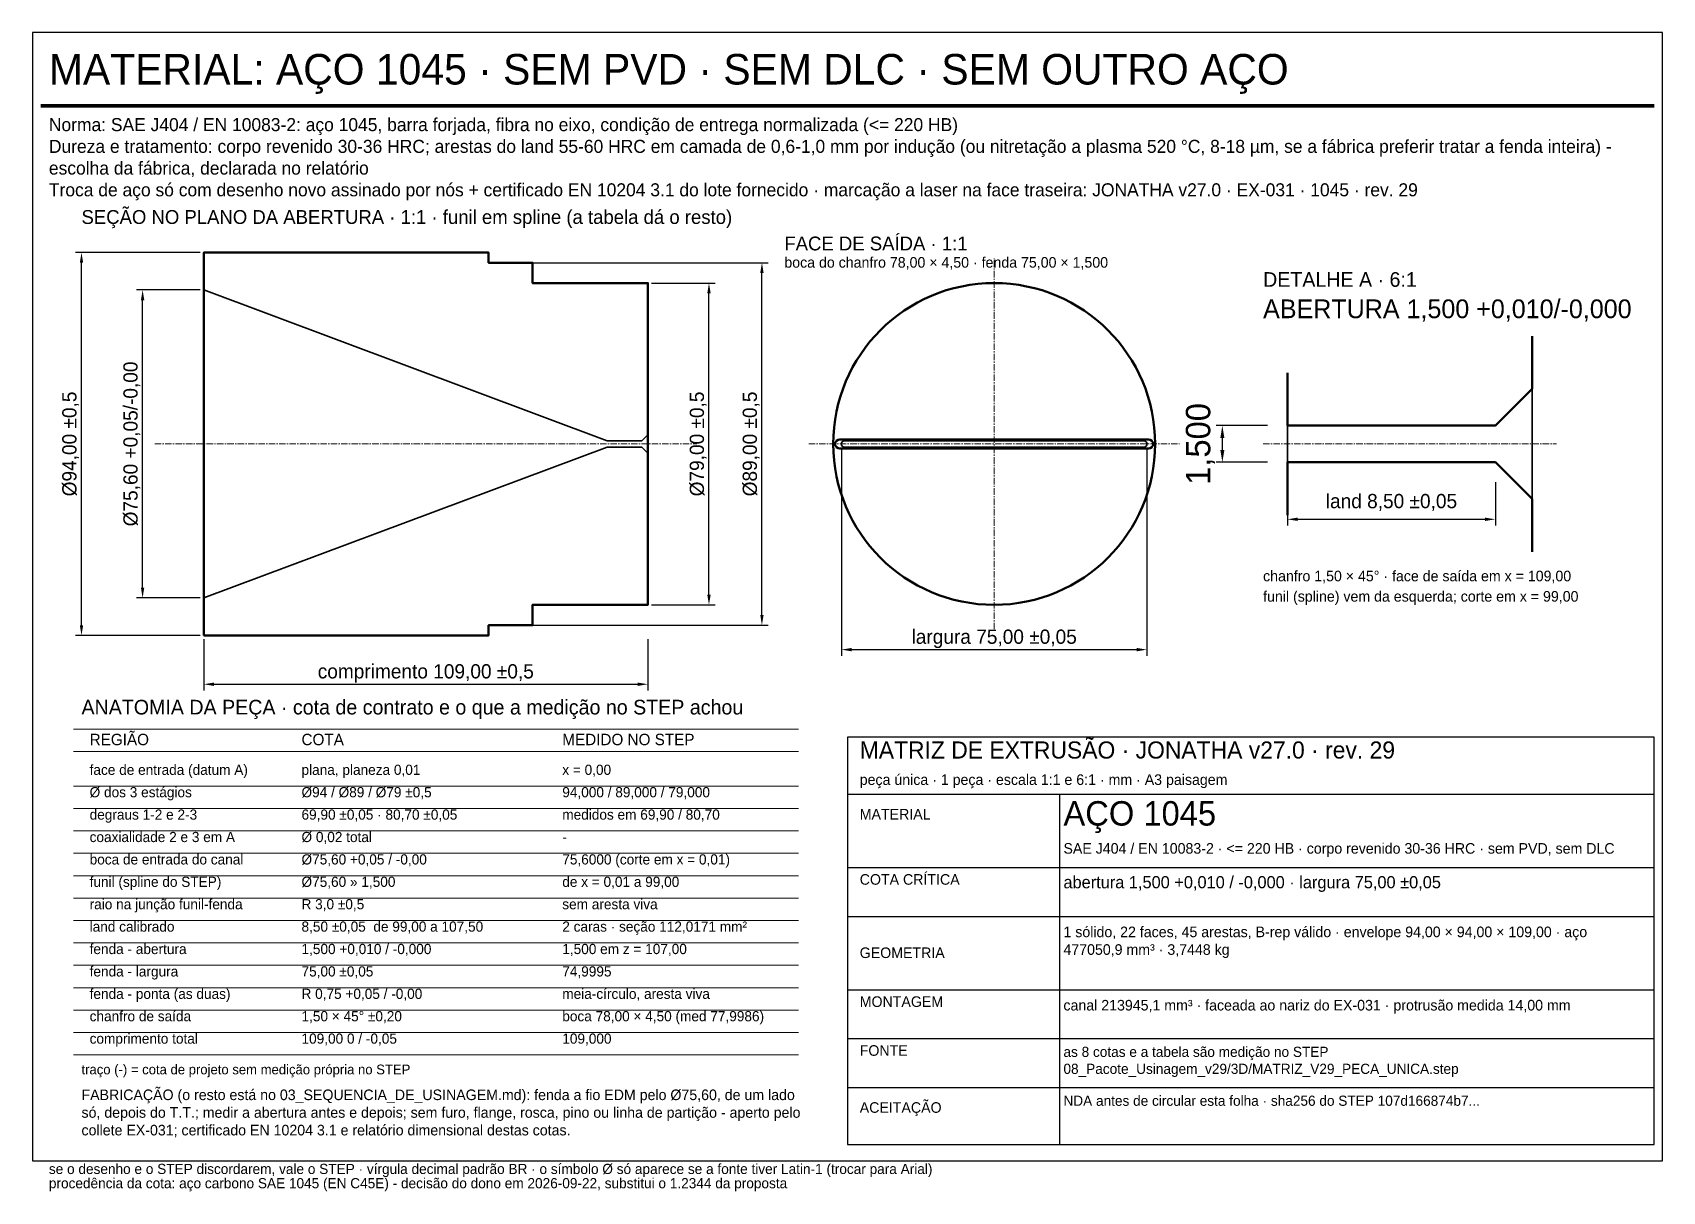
# Model space of a CAD drawing. Header units: millimetres. Extents: x 10 to 410, y 2 to 287.
import ezdxf
from ezdxf.enums import TextEntityAlignment as Align

# ---------------------------------------------------------------- set-up
doc = ezdxf.new("R2010")
doc.units = ezdxf.units.MM
doc.linetypes.add('CENTER2', pattern=[2.541, 1.587, -0.318, 0.318, -0.318])
for name, color, linetype, lineweight in [('CANAL', 1, 'Continuous', 35), ('CARIMBO', 7, 'Continuous', 25), ('COTAS', 5, 'Continuous', 18), ('EIXO', 8, 'CENTER2', 13), ('MATERIAL', 1, 'Continuous', 70), ('NOTAS', 7, 'Continuous', 15), ('PERFIL', 7, 'Continuous', 50), ('TABELA', 7, 'Continuous', 13)]:
    doc.layers.add(name, color=color, linetype=linetype, lineweight=lineweight)
doc.dimstyles.new('COTAS', dxfattribs={"dimtxt": 3.5, "dimasz": 2.5, "dimexe": 1.5, "dimexo": 0.9, "dimgap": 0.9, "dimtad": 1, "dimcen": 2.5, "dimclrd": 5, "dimclre": 5, "dimclrt": 5, "dimazin": 2, "dimtfac": 1, "dimtmove": 0, "dimatfit": 3})

msp = doc.modelspace()

# ---------------------------------------------------------------- linework, layer by layer
at = {"layer": 'CANAL'}
for points in [[(52, 148.2), (151, 185.25), (159.5, 185.25), (161, 183.75), (161, 188.25), (159.5, 186.75), (151, 186.75), (52, 223.8)], [(318, 181.5), (369, 181.5), (378, 172.5), (378, 199.5), (369, 190.5), (318, 190.5)]]:
    msp.add_lwpolyline(points, close=True, dxfattribs=at)
msp.add_lwpolyline([(209.25, 185.25), (282.75, 185.25, 1), (282.75, 186.75), (209.25, 186.75, 1)], format="xyb", close=True, dxfattribs=at)
at = {"layer": 'CARIMBO'}
for p, q in [((210, 100), (408, 100)), ((262, 100), (262, 14)), ((210, 82), (408, 82)), ((210, 70), (408, 70)), ((210, 52), (408, 52)), ((210, 40), (408, 40)), ((210, 28), (408, 28)), ((210, 14), (408, 14))]:
    msp.add_line(p, q, dxfattribs=at)
for points in [[(10, 10), (410, 10), (410, 287), (10, 287)], [(210, 14), (408, 14), (408, 114), (210, 114)]]:
    msp.add_lwpolyline(points, close=True, dxfattribs=at)
at = {"layer": 'EIXO'}
for p, q in [((246, 140.5), (246, 231.5)), ((40, 186), (173, 186)), ((200.5, 186), (291.5, 186)), ((312, 186), (384, 186))]:
    msp.add_line(p, q, dxfattribs=at)
at = {"layer": 'MATERIAL', "color": 1, "const_width": 0.9}
msp.add_lwpolyline([(12, 269), (408, 269)], dxfattribs=at)
at = {"layer": 'PERFIL'}
msp.add_lwpolyline([(52, 139), (121.9, 139), (121.9, 141.5), (132.7, 141.5), (132.7, 146.5), (161, 146.5), (161, 225.5), (132.7, 225.5), (132.7, 230.5), (121.9, 230.5), (121.9, 233), (52, 233)], close=True, dxfattribs=at)
for points in [[(318, 203.5), (318, 190.5), (369, 190.5), (378, 199.5), (378, 212.5)], [(318, 168.5), (318, 181.5), (369, 181.5), (378, 172.5), (378, 159.5)]]:
    msp.add_lwpolyline(points, dxfattribs=at)
msp.add_lwpolyline([(208.125, 184.875), (283.875, 184.875, 1), (283.875, 187.125), (208.125, 187.125, 1)], format="xyb", close=True, dxfattribs=at)
msp.add_circle((246, 186), 39.5, dxfattribs=at)
at = {"layer": 'TABELA'}
for p, q in [((20, 116), (198, 116)), ((20, 110.5), (198, 110.5)), ((20, 102), (198, 102)), ((20, 96.5), (198, 96.5)), ((20, 91), (198, 91)), ((20, 85.5), (198, 85.5)), ((20, 80), (198, 80)), ((20, 74.5), (198, 74.5)), ((20, 69), (198, 69)), ((20, 63.5), (198, 63.5)), ((20, 58), (198, 58)), ((20, 52.5), (198, 52.5)), ((20, 47), (198, 47)), ((20, 41.5), (198, 41.5)), ((20, 36), (198, 36))]:
    msp.add_line(p, q, dxfattribs=at)

# ---------------------------------------------------------------- texts
at = {"layer": 'CARIMBO'}
for s, height, p in [('MATRIZ DE EXTRUSÃO · JONATHA v27.0 · rev. 29', 4.2, (213, 107.5)), ('peça única · 1 peça · escala 1:1 e 6:1 · mm · A3 paisagem', 2.6, (213, 101.5))]:
    msp.add_text(s, height=height, dxfattribs=at).set_placement(p, align=Align.BOTTOM_LEFT)
at = {"layer": 'CARIMBO', "color": 8}
for s, p in [('MATERIAL', (213, 93)), ('COTA CRÍTICA', (213, 77)), ('GEOMETRIA', (213, 59)), ('MONTAGEM', (213, 47)), ('FONTE', (213, 35)), ('ACEITAÇÃO', (213, 21))]:
    msp.add_text(s, height=2.6, dxfattribs=at).set_placement(p, align=Align.BOTTOM_LEFT)
at = {"layer": 'CARIMBO', "color": 1}
for s, height, p in [('AÇO 1045', 6, (263, 90.5)), ('abertura 1,500 +0,010 / -0,000 · largura 75,00 ±0,05', 3, (263, 76))]:
    msp.add_text(s, height=height, dxfattribs=at).set_placement(p, align=Align.BOTTOM_LEFT)
at = {"layer": 'CARIMBO', "width": 142, "attachment_point": 1}
for s, insert, char_height in [('SAE J404 / EN 10083-2 · <= 220 HB · corpo revenido 30-36 HRC · sem PVD, sem DLC', (263, 88), 2.6), ('1 sólido, 22 faces, 45 arestas, B-rep válido · envelope 94,00 × 94,00 × 109,00 · aço 477050,9 mm³ · 3,7448 kg', (263, 67.5), 2.6), ('canal 213945,1 mm³ · faceada ao nariz do EX-031 · protrusão medida 14,00 mm', (263, 49.5), 2.6), ('as 8 cotas e a tabela são medição no STEP\\P08_Pacote_Usinagem_v29/3D/MATRIZ_V29_PECA_UNICA.step', (263, 38), 2.5), ('NDA antes de circular esta folha · sha256 do STEP 107d166874b7...', (263, 26), 2.5)]:
    msp.add_mtext(s, dxfattribs=dict(at, insert=insert, char_height=char_height))
at = {"layer": 'COTAS', "color": 1}
msp.add_text('ABERTURA 1,500 +0,010/-0,000', height=4.6, dxfattribs=at).set_placement((312, 215.5), align=Align.BOTTOM_LEFT)
at = {"layer": 'MATERIAL'}
msp.add_text('MATERIAL: AÇO 1045 · SEM PVD · SEM DLC · SEM OUTRO AÇO', height=7.5, dxfattribs=at).set_placement((14, 272), align=Align.BOTTOM_LEFT)
at = {"layer": 'MATERIAL', "insert": (14, 266), "char_height": 3.2, "width": 390, "attachment_point": 1}
msp.add_mtext('Norma: SAE J404 / EN 10083-2: aço 1045, barra forjada, fibra no eixo, condição de entrega normalizada (<= 220 HB)\\PDureza e tratamento: corpo revenido 30-36 HRC; arestas do land 55-60 HRC em camada de 0,6-1,0 mm por indução (ou nitretação a plasma 520 °C, 8-18 µm, se a fábrica preferir tratar a fenda inteira) - escolha da fábrica, declarada no relatório\\PTroca de aço só com desenho novo assinado por nós + certificado EN 10204 3.1 do lote fornecido · marcação a laser na face traseira: JONATHA v27.0 · EX-031 · 1045 · rev. 29', dxfattribs=at)
at = {"layer": 'NOTAS'}
for s, height, p in [('SEÇÃO NO PLANO DA ABERTURA · 1:1 · funil em spline (a tabela dá o resto)', 3.4, (22, 239)), ('FACE DE SAÍDA · 1:1', 3.4, (194.5, 232.5)), ('boca do chanfro 78,00 × 4,50 · fenda 75,00 × 1,500', 2.6, (194.5, 228.5)), ('DETALHE A · 6:1', 3.6, (312, 223.5)), ('chanfro 1,50 × 45° · face de saída em x = 109,00', 2.6, (312, 151.5)), ('funil (spline) vem da esquerda; corte em x = 99,00', 2.6, (312, 146.5)), ('se o desenho e o STEP discordarem, vale o STEP · vírgula decimal padrão BR · o símbolo Ø só aparece se a fonte tiver Latin-1 (trocar para Arial)', 2.5, (14, 6)), ('procedência da cota: aço carbono SAE 1045 (EN C45E) - decisão do dono em 2026-09-22, substitui o 1.2344 da proposta', 2.5, (14, 2.5))]:
    msp.add_text(s, height=height, dxfattribs=at).set_placement(p, align=Align.BOTTOM_LEFT)
at = {"layer": 'NOTAS', "insert": (22, 27.5), "char_height": 2.6, "width": 178, "attachment_point": 1}
msp.add_mtext('FABRICAÇÃO (o resto está no 03_SEQUENCIA_DE_USINAGEM.md): fenda a fio EDM pelo Ø75,60, de um lado só, depois do T.T.; medir a abertura antes e depois; sem furo, flange, rosca, pino ou linha de partição - aperto pelo collete EX-031; certificado EN 10204 3.1 e relatório dimensional destas cotas.', dxfattribs=at)
at = {"layer": 'TABELA'}
for s, height, p in [('ANATOMIA DA PEÇA · cota de contrato e o que a medição no STEP achou', 3.6, (22, 118.5)), ('face de entrada (datum A)', 2.5, (24, 104)), ('plana, planeza 0,01', 2.5, (76, 104)), ('x = 0,00', 2.5, (140, 104)), ('Ø dos 3 estágios', 2.5, (24, 98.5)), ('Ø94 / Ø89 / Ø79 ±0,5', 2.5, (76, 98.5)), ('94,000 / 89,000 / 79,000', 2.5, (140, 98.5)), ('degraus 1-2 e 2-3', 2.5, (24, 93)), ('69,90 ±0,05 · 80,70 ±0,05', 2.5, (76, 93)), ('medidos em 69,90 / 80,70', 2.5, (140, 93)), ('coaxialidade 2 e 3 em A', 2.5, (24, 87.5)), ('Ø 0,02 total', 2.5, (76, 87.5)), ('-', 2.5, (140, 87.5)), ('boca de entrada do canal', 2.5, (24, 82)), ('Ø75,60 +0,05 / -0,00', 2.5, (76, 82)), ('75,6000 (corte em x = 0,01)', 2.5, (140, 82)), ('funil (spline do STEP)', 2.5, (24, 76.5)), ('Ø75,60 » 1,500', 2.5, (76, 76.5)), ('de x = 0,01 a 99,00', 2.5, (140, 76.5)), ('raio na junção funil-fenda', 2.5, (24, 71)), ('R 3,0 ±0,5', 2.5, (76, 71)), ('sem aresta viva', 2.5, (140, 71)), ('land calibrado', 2.5, (24, 65.5)), ('8,50 ±0,05  de 99,00 a 107,50', 2.5, (76, 65.5)), ('2 caras · seção 112,0171 mm²', 2.5, (140, 65.5)), ('fenda - largura', 2.5, (24, 54.5)), ('75,00 ±0,05', 2.5, (76, 54.5)), ('74,9995', 2.5, (140, 54.5)), ('fenda - ponta (as duas)', 2.5, (24, 49)), ('R 0,75 +0,05 / -0,00', 2.5, (76, 49)), ('meia-círculo, aresta viva', 2.5, (140, 49)), ('chanfro de saída', 2.5, (24, 43.5)), ('1,50 × 45° ±0,20', 2.5, (76, 43.5)), ('boca 78,00 × 4,50 (med 77,9986)', 2.5, (140, 43.5)), ('comprimento total', 2.5, (24, 38)), ('109,00 0 / -0,05', 2.5, (76, 38)), ('109,000', 2.5, (140, 38)), ('traço (-) = cota de projeto sem medição própria no STEP', 2.4, (22, 30.5))]:
    msp.add_text(s, height=height, dxfattribs=at).set_placement(p, align=Align.BOTTOM_LEFT)
at = {"layer": 'TABELA', "color": 8}
for s, p in [('REGIÃO', (24, 111.2)), ('COTA', (76, 111.2)), ('MEDIDO NO STEP', (140, 111.2))]:
    msp.add_text(s, height=2.8, dxfattribs=at).set_placement(p, align=Align.BOTTOM_LEFT)
at = {"layer": 'TABELA', "color": 1}
for s, p in [('fenda - abertura', (24, 60)), ('1,500 +0,010 / -0,000', (76, 60)), ('1,500 em z = 107,00', (140, 60))]:
    msp.add_text(s, height=2.5, dxfattribs=at).set_placement(p, align=Align.BOTTOM_LEFT)

# ---------------------------------------------------------------- dimensions: what is measured, and where the dimension line sits
at = {"layer": 'COTAS'}
for base, p1, p2, text in [((22, 139), (52, 139), (52, 233), 'Ø94,00 ±0,5'), ((189, 141.5), (121.9, 141.5), (121.9, 230.5), 'Ø89,00 ±0,5'), ((176, 146.5), (161, 146.5), (161, 225.5), 'Ø79,00 ±0,5'), ((37, 148.2), (52, 148.2), (52, 223.8), 'Ø75,60 +0,05/-0,00')]:
    msp.add_linear_dim(base=base, p1=p1, p2=p2, angle=90, text=text, dimstyle='COTAS', dxfattribs=at).render()
msp.add_linear_dim(base=(302, 181.5), p1=(314, 181.5), p2=(314, 190.5), angle=90, text='1,500', dimstyle='COTAS', override={"dimtxt": 6, "dimasz": 3, "dimclrd": 1, "dimclre": 1, "dimclrt": 1}, dxfattribs=at).render()
for base, p1, p2, text in [((208.5, 135.5), (208.5, 186), (283.5, 186), 'largura 75,00 ±0,05'), ((318, 167.5), (318, 177.5), (369, 177.5), 'land 8,50 ±0,05'), ((52, 127), (52, 139), (161, 139), 'comprimento 109,00 ±0,5')]:
    msp.add_linear_dim(base=base, p1=p1, p2=p2, text=text, dimstyle='COTAS', dxfattribs=at).render()

doc.saveas('drawing.dxf')
